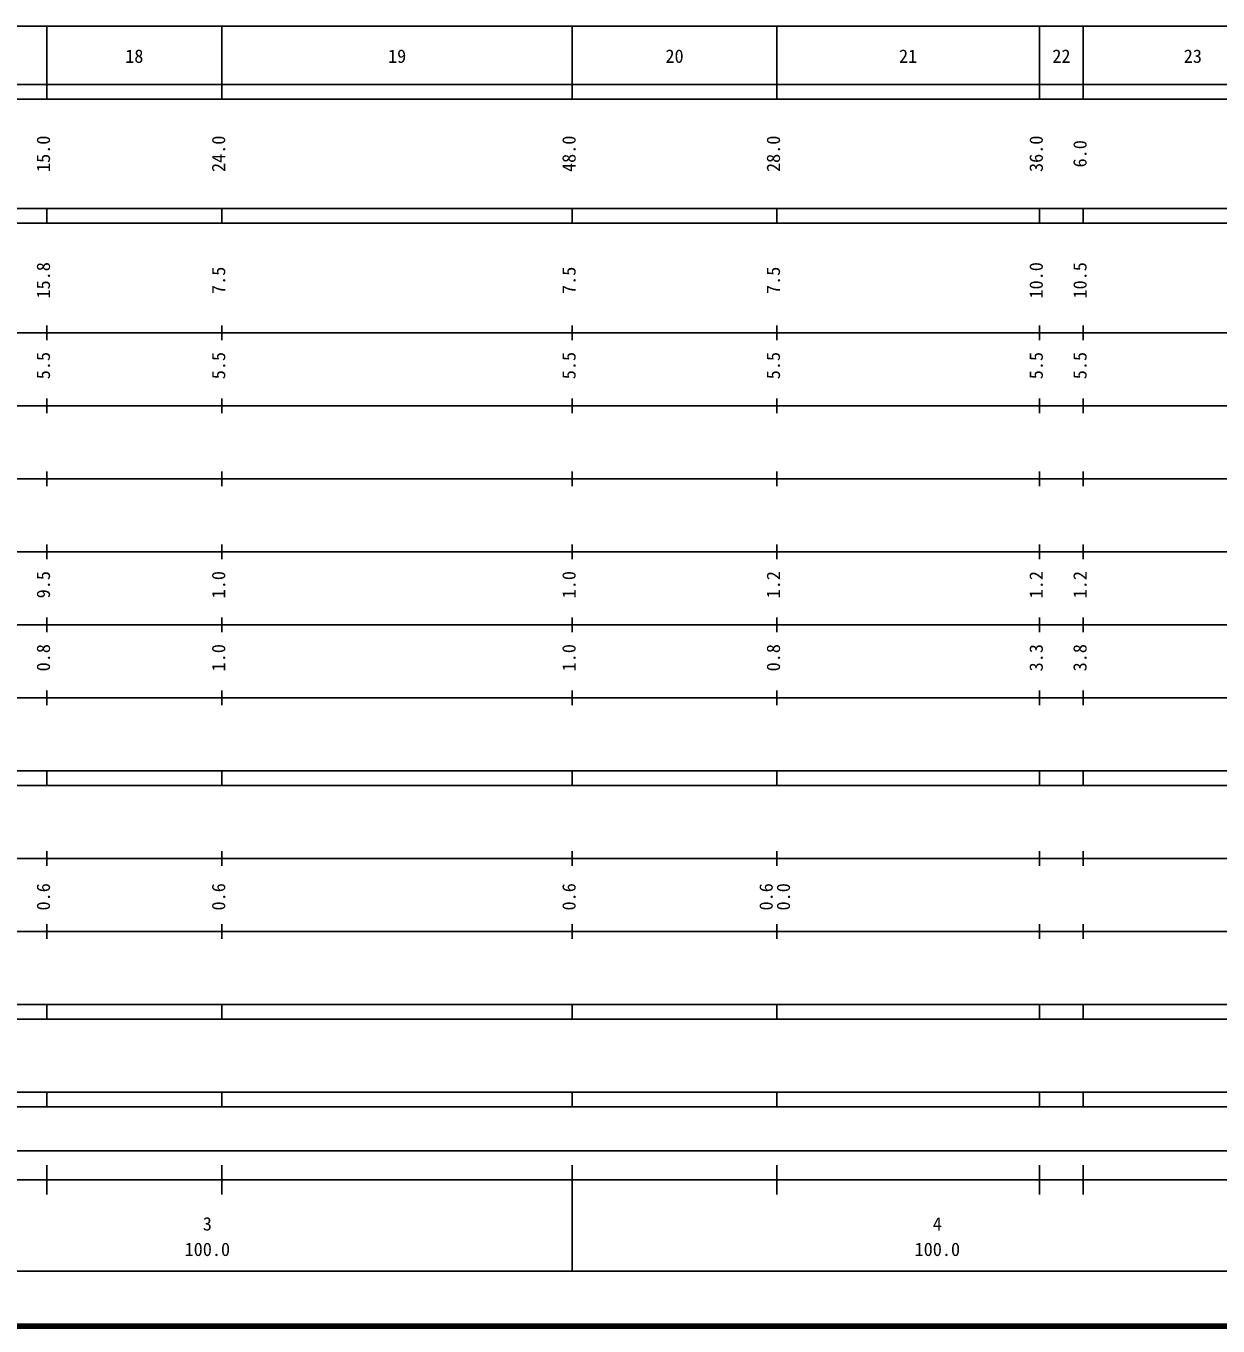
# Model space of a CAD drawing. Units: millimetres on the paper, enlarged 1000 times. Extents: x 40000 to 680000, y 20000 to 380000.
# Drawn here: x 293159 to 456450, y 20000 to 198000 of the extents above; entities that cross this region are included whole.
import ezdxf
from ezdxf.enums import TextEntityAlignment as Align

# ---------------------------------------------------------------- set-up
doc = ezdxf.new("R2010")
doc.units = ezdxf.units.MM
doc.header["$LTSCALE"] = 1000
doc.layers.add('M-TTL', color=2, linetype='Continuous', lineweight=140)
doc.layers.add('M-TTL-BAND', color=7, linetype='Continuous', lineweight=25)
doc.styles.add('ＭＳ ゴシック', font='')
doc.styles.get('ＭＳ ゴシック').set_extended_font_data('MS Gothic')

msp = doc.modelspace()

# ---------------------------------------------------------------- linework, layer by layer
at = {"layer": 'M-TTL'}
msp.add_line((40000, 20000), (680000, 20000), dxfattribs=at)
at = {"layer": 'M-TTL-BAND'}
for p, q in [((68000, 198000), (579000, 198000)), ((296000, 188000), (296000, 198000)), ((320000, 188000), (320000, 198000)), ((368000, 188000), (368000, 198000)), ((396000, 188000), (396000, 198000)), ((432000, 188000), (432000, 198000)), ((438000, 188000), (438000, 198000)), ((40000, 190000), (579000, 190000)), ((40000, 188000), (579000, 188000)), ((40000, 173000), (579000, 173000)), ((296000, 171000), (296000, 173000)), ((320000, 171000), (320000, 173000)), ((368000, 171000), (368000, 173000)), ((396000, 171000), (396000, 173000)), ((432000, 171000), (432000, 173000)), ((438000, 171000), (438000, 173000)), ((40000, 171000), (579000, 171000)), ((296000, 155000), (296000, 157000)), ((320000, 155000), (320000, 157000)), ((368000, 155000), (368000, 157000)), ((396000, 155000), (396000, 157000)), ((432000, 155000), (432000, 157000)), ((438000, 155000), (438000, 157000)), ((40000, 156000), (579000, 156000)), ((46000, 146000), (579000, 146000)), ((296000, 145000), (296000, 147000)), ((320000, 145000), (320000, 147000)), ((368000, 145000), (368000, 147000)), ((396000, 145000), (396000, 147000)), ((432000, 145000), (432000, 147000)), ((438000, 145000), (438000, 147000)), ((52000, 136000), (579000, 136000)), ((296000, 135000), (296000, 137000)), ((320000, 135000), (320000, 137000)), ((368000, 135000), (368000, 137000)), ((396000, 135000), (396000, 137000)), ((432000, 135000), (432000, 137000)), ((438000, 135000), (438000, 137000)), ((296000, 125000), (296000, 127000)), ((320000, 125000), (320000, 127000)), ((368000, 125000), (368000, 127000)), ((396000, 125000), (396000, 127000)), ((432000, 125000), (432000, 127000)), ((438000, 125000), (438000, 127000)), ((46000, 126000), (579000, 126000)), ((52000, 116000), (579000, 116000)), ((296000, 115000), (296000, 117000)), ((320000, 115000), (320000, 117000)), ((368000, 115000), (368000, 117000)), ((396000, 115000), (396000, 117000)), ((432000, 115000), (432000, 117000)), ((438000, 115000), (438000, 117000)), ((296000, 105000), (296000, 107000)), ((320000, 105000), (320000, 107000)), ((368000, 105000), (368000, 107000)), ((396000, 105000), (396000, 107000)), ((432000, 105000), (432000, 107000)), ((438000, 105000), (438000, 107000)), ((46000, 106000), (579000, 106000)), ((40000, 96000), (579000, 96000)), ((296000, 94000), (296000, 96000)), ((320000, 94000), (320000, 96000)), ((368000, 94000), (368000, 96000)), ((396000, 94000), (396000, 96000)), ((432000, 94000), (432000, 96000)), ((438000, 94000), (438000, 96000)), ((40000, 94000), (579000, 94000)), ((49000, 84000), (579000, 84000)), ((296000, 83000), (296000, 85000)), ((320000, 83000), (320000, 85000)), ((368000, 83000), (368000, 85000)), ((396000, 83000), (396000, 85000)), ((432000, 83000), (432000, 85000)), ((438000, 83000), (438000, 85000)), ((296000, 73000), (296000, 75000)), ((320000, 73000), (320000, 75000)), ((368000, 73000), (368000, 75000)), ((396000, 73000), (396000, 75000)), ((432000, 73000), (432000, 75000)), ((438000, 73000), (438000, 75000)), ((40000, 74000), (579000, 74000)), ((40000, 64000), (579000, 64000)), ((296000, 62000), (296000, 64000)), ((320000, 62000), (320000, 64000)), ((368000, 62000), (368000, 64000)), ((396000, 62000), (396000, 64000)), ((432000, 62000), (432000, 64000)), ((438000, 62000), (438000, 64000)), ((40000, 62000), (579000, 62000)), ((40000, 52000), (579000, 52000)), ((296000, 50000), (296000, 52000)), ((320000, 50000), (320000, 52000)), ((368000, 50000), (368000, 52000)), ((396000, 50000), (396000, 52000)), ((432000, 50000), (432000, 52000)), ((438000, 50000), (438000, 52000)), ((40000, 50000), (579000, 50000)), ((71000, 44000), (565000, 44000)), ((296000, 38000), (296000, 42000)), ((320000, 38000), (320000, 42000)), ((368000, 27500), (368000, 42000)), ((396000, 38000), (396000, 42000)), ((432000, 38000), (432000, 42000)), ((438000, 38000), (438000, 42000)), ((40000, 40000), (579000, 40000)), ((68000, 27500), (579000, 27500))]:
    msp.add_line(p, q, dxfattribs=at)

# ---------------------------------------------------------------- texts
at = {"layer": 'M-TTL-BAND', "style": 'ＭＳ ゴシック'}
for s, p in [('18', (308000, 192405)), ('19', (344000, 192405)), ('20', (382000, 192405)), ('21', (414000, 192405)), ('22', (435000, 192405)), ('23', (453000, 192405)), ('3', (318000, 32523)), ('4', (418000, 32523)), ('100.0', (318000, 29033)), ('100.0', (418000, 29033))]:
    msp.add_text(s, height=1833, dxfattribs=at).set_placement(p, align=Align.BOTTOM_CENTER)
for s, p in [('15.0', (297000, 180500)), ('24.0', (321000, 180500)), ('48.0', (369000, 180500)), ('28.0', (397000, 180500)), ('36.0', (433000, 180500)), ('6.0', (439000, 180500)), ('15.8', (297000, 163174)), ('7.5', (321000, 163174)), ('7.5', (369000, 163174)), ('7.5', (397000, 163174)), ('10.0', (433000, 163174)), ('10.5', (439000, 163174)), ('5.5', (297000, 151500)), ('5.5', (321000, 151500)), ('5.5', (369000, 151500)), ('5.5', (397000, 151500)), ('5.5', (433000, 151500)), ('5.5', (439000, 151500)), ('9.5', (297000, 121500)), ('1.0', (321000, 121500)), ('1.0', (369000, 121500)), ('1.2', (397000, 121500)), ('1.2', (433000, 121500)), ('1.2', (439000, 121500)), ('0.8', (297000, 111500)), ('1.0', (321000, 111500)), ('1.0', (369000, 111500)), ('0.8', (397000, 111500)), ('3.3', (433000, 111500)), ('3.8', (439000, 111500)), ('0.6', (297000, 78764)), ('0.6', (321000, 78764)), ('0.6', (369000, 78764)), ('0.6', (396000, 78764)), ('0.0', (398370, 78764))]:
    msp.add_text(s, height=1833, rotation=90, dxfattribs=at).set_placement(p, align=Align.BOTTOM_CENTER)

doc.saveas('drawing.dxf')
